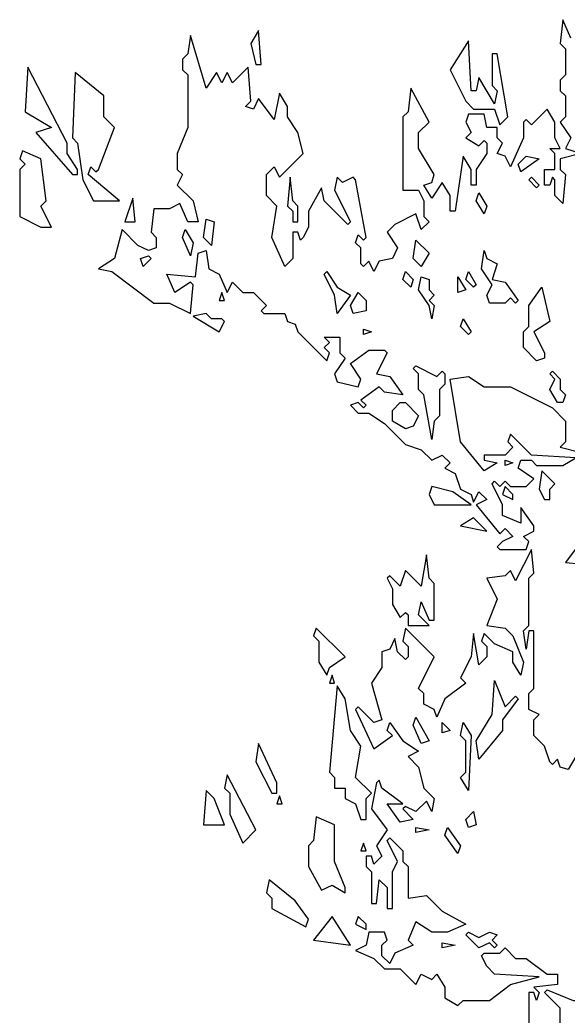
# Model space of a CAD drawing. Header units: millimetres. Extents: x -1861 to 1860, y -2 to 9002.
# Drawn here: x -1390 to -929, y 6316 to 7153 of the extents above; entities that cross this region are included whole.
import ezdxf

# ---------------------------------------------------------------- set-up
doc = ezdxf.new("R2010")
doc.units = ezdxf.units.MM
doc.layers.add('ALMOND-DRAW-PROFILE', color=7, linetype='Continuous', lineweight=25)

msp = doc.modelspace()

# ---------------------------------------------------------------- linework, layer by layer
at = {"layer": 'ALMOND-DRAW-PROFILE'}
for points in [[(-927.17, 7137.48), (-933.78, 7152.89), (-935.98, 7133.07), (-931.58, 7128.67), (-931.58, 7106.65), (-935.98, 7102.25), (-935.98, 7093.44), (-931.58, 7089.04), (-931.58, 7071.43), (-935.98, 7067.03), (-927.17, 7053.82), (-931.58, 7045.01), (-918.37, 7040.61), (-935.98, 7036.2), (-935.98, 7027.4), (-931.58, 7022.99), (-933.78, 6998.78), (-940.38, 7005.38), (-940.38, 7018.59), (-942.58, 7020.79), (-944.78, 7014.19), (-949.19, 7014.19), (-949.19, 7027.4), (-940.38, 7027.4), (-940.38, 7040.61), (-944.78, 7045.01), (-935.98, 7045.01), (-940.38, 7053.82), (-940.38, 7067.03), (-946.99, 7078.03), (-960.2, 7064.82), (-964.6, 7069.23), (-966.8, 7067.03), (-966.8, 7053.82), (-977.81, 7029.6), (-982.21, 7038.41), (-988.82, 7040.61), (-984.41, 7049.41), (-988.82, 7053.82), (-988.82, 7062.62), (-997.62, 7062.62), (-999.82, 7073.63), (-1013.03, 7073.63), (-1015.23, 7067.03), (-1010.83, 7058.22), (-1015.23, 7053.82), (-1004.23, 7047.21), (-999.82, 7051.61), (-997.62, 7049.41), (-997.62, 7040.61), (-1006.43, 7027.4), (-1006.43, 7014.19), (-1010.83, 7014.19), (-1010.83, 7027.4), (-1017.44, 7038.41), (-1024.04, 6992.17), (-1028.44, 6992.17), (-1028.44, 7005.38), (-1035.05, 7016.39), (-1043.85, 7003.18), (-1050.46, 7014.19), (-1043.85, 7016.39), (-1041.65, 7022.99), (-1054.86, 7045.01), (-1054.86, 7058.22), (-1046.06, 7067.03), (-1061.47, 7095.65), (-1063.67, 7075.83), (-1068.07, 7071.43), (-1068.07, 7009.78), (-1054.86, 7009.78), (-1050.46, 7000.98), (-1050.46, 6987.77), (-1046.06, 6983.37), (-1052.66, 6976.76), (-1057.06, 6989.97), (-1074.68, 6981.16), (-1081.28, 6974.56), (-1072.48, 6961.35), (-1076.88, 6952.54), (-1087.89, 6950.34), (-1092.29, 6941.54), (-1096.69, 6950.34), (-1101.1, 6945.94), (-1103.3, 6948.14), (-1103.3, 6961.35), (-1107.7, 6965.75), (-1105.5, 6972.36), (-1101.1, 6967.95), (-1098.89, 6970.16), (-1107.7, 7018.59), (-1109.9, 7020.79), (-1118.71, 7016.39), (-1123.11, 7020.79), (-1125.31, 7009.78), (-1112.1, 6983.37), (-1114.31, 6981.16), (-1134.12, 7000.98), (-1136.32, 7011.99), (-1147.33, 6992.17), (-1147.33, 6978.96), (-1151.73, 6970.16), (-1153.93, 6967.95), (-1156.13, 6974.56), (-1160.54, 6974.56), (-1160.54, 6952.54), (-1167.14, 6945.94), (-1178.15, 6970.16), (-1173.75, 6996.58), (-1182.55, 7005.38), (-1182.55, 7022.99), (-1175.95, 7029.6), (-1171.55, 7020.79), (-1151.73, 7040.61), (-1156.13, 7058.22), (-1164.94, 7071.43), (-1164.94, 7080.23), (-1171.55, 7091.24), (-1175.95, 7069.23), (-1189.16, 7086.84), (-1193.56, 7078.03), (-1200.17, 7080.23), (-1195.76, 7084.64), (-1197.96, 7113.26), (-1211.17, 7100.05), (-1215.58, 7108.86), (-1219.98, 7100.05), (-1224.38, 7108.86), (-1233.19, 7095.65), (-1246.4, 7139.68), (-1248.6, 7124.27), (-1253, 7119.86), (-1253, 7111.06), (-1248.6, 7106.65), (-1248.6, 7062.62), (-1257.41, 7040.61), (-1257.41, 7027.4), (-1253, 7022.99), (-1257.41, 7014.19), (-1244.2, 7000.98), (-1239.79, 6983.37), (-1248.6, 6983.37), (-1255.21, 6998.78), (-1264.01, 6994.37), (-1277.22, 6994.37), (-1279.42, 6974.56), (-1275.02, 6970.16), (-1275.02, 6961.35), (-1281.62, 6959.15), (-1290.43, 6963.55), (-1303.64, 6976.76), (-1310.24, 6952.54), (-1323.45, 6943.74), (-1312.45, 6941.54), (-1277.22, 6915.12), (-1264.01, 6915.12), (-1246.4, 6906.31), (-1244.2, 6930.53), (-1246.4, 6932.73), (-1259.61, 6923.92), (-1266.21, 6939.33), (-1242, 6937.13), (-1239.79, 6956.95), (-1233.19, 6959.15), (-1230.99, 6943.74), (-1222.18, 6939.33), (-1215.58, 6923.92), (-1211.17, 6932.73), (-1202.37, 6923.92), (-1193.56, 6923.92), (-1182.55, 6912.92), (-1186.96, 6908.51), (-1184.76, 6906.31), (-1167.14, 6906.31), (-1164.94, 6899.71), (-1158.34, 6897.5), (-1156.13, 6890.9), (-1131.92, 6866.68), (-1129.72, 6873.29), (-1134.12, 6877.69), (-1129.72, 6882.09), (-1134.12, 6886.5), (-1120.91, 6886.5), (-1120.91, 6873.29), (-1116.51, 6868.88), (-1125.31, 6855.68), (-1123.11, 6849.07), (-1105.5, 6844.67), (-1103.3, 6851.27), (-1112.1, 6864.48), (-1096.69, 6875.49), (-1083.48, 6875.49), (-1081.28, 6873.29), (-1090.09, 6855.68), (-1079.08, 6853.47), (-1068.07, 6838.06), (-1083.48, 6840.26), (-1087.89, 6844.67), (-1103.3, 6833.66), (-1098.89, 6829.26), (-1101.1, 6827.05), (-1105.5, 6831.46), (-1112.1, 6829.26), (-1105.5, 6822.65), (-1096.69, 6822.65), (-1083.48, 6813.85), (-1065.87, 6796.23), (-1052.66, 6791.83), (-1043.85, 6783.02), (-1035.05, 6787.43), (-1028.44, 6780.82), (-1032.85, 6776.42), (-1024.04, 6772.02), (-1019.64, 6758.81), (-1010.83, 6754.4), (-1008.63, 6747.8), (-1004.23, 6756.6), (-997.62, 6750), (-1006.43, 6745.6), (-986.61, 6721.38), (-982.21, 6725.78), (-975.61, 6719.18), (-984.41, 6714.77), (-988.82, 6710.37), (-986.61, 6708.17), (-964.6, 6708.17), (-962.4, 6714.77), (-966.8, 6719.18), (-957.99, 6723.58), (-957.99, 6727.98), (-969, 6743.4), (-969, 6730.19), (-984.41, 6736.79), (-984.41, 6745.6), (-993.22, 6763.21), (-991.02, 6765.41), (-986.61, 6761.01), (-982.21, 6765.41), (-977.81, 6761.01), (-964.6, 6761.01), (-957.99, 6767.61), (-971.2, 6776.42), (-969, 6783.02), (-960.2, 6783.02), (-955.79, 6778.62), (-933.78, 6778.62), (-922.77, 6785.23), (-960.2, 6787.43), (-977.81, 6805.04), (-980.01, 6798.43), (-975.61, 6794.03), (-982.21, 6787.43), (-999.82, 6787.43), (-999.82, 6783.02), (-988.82, 6780.82), (-999.82, 6774.22), (-1019.64, 6798.43), (-1028.44, 6851.27), (-1013.03, 6853.47), (-999.82, 6844.67), (-977.81, 6844.67), (-942.58, 6827.05), (-931.58, 6816.05), (-931.58, 6798.43), (-935.98, 6794.03), (-918.37, 6789.63)], [(-918.37, 6714.77), (-931.58, 6697.16), (-907.36, 6694.96)], [(-922.77, 6534.25), (-929.37, 6523.24), (-935.98, 6525.44), (-938.18, 6532.05), (-942.58, 6527.64), (-944.78, 6529.84), (-949.19, 6543.05), (-957.99, 6551.86), (-957.99, 6565.07), (-953.59, 6569.47), (-962.4, 6573.87), (-962.4, 6587.08), (-957.99, 6591.49), (-957.99, 6639.92), (-962.4, 6639.92), (-964.6, 6624.51), (-966.8, 6639.92), (-962.4, 6644.32), (-962.4, 6683.95), (-957.99, 6688.36), (-960.2, 6708.17), (-973.4, 6681.75), (-977.81, 6690.56), (-982.21, 6686.15), (-997.62, 6683.95), (-988.82, 6666.34), (-997.62, 6644.32), (-982.21, 6642.12), (-975.61, 6635.52), (-966.8, 6613.5), (-969, 6602.5), (-975.61, 6613.5), (-975.61, 6622.31), (-991.02, 6628.91), (-999.82, 6637.72), (-1002.03, 6631.12), (-997.62, 6626.71), (-997.62, 6617.91), (-1004.23, 6611.3), (-1008.63, 6637.72), (-1010.83, 6617.91), (-1019.64, 6600.29), (-1015.23, 6595.89), (-1032.85, 6582.68), (-1039.45, 6567.27), (-1041.65, 6573.87), (-1050.46, 6578.28), (-1050.46, 6587.08), (-1054.86, 6591.49), (-1041.65, 6617.91), (-1065.87, 6642.12), (-1068.07, 6631.12), (-1063.67, 6626.71), (-1063.67, 6617.91), (-1065.87, 6615.7), (-1072.48, 6622.31), (-1074.68, 6633.32), (-1079.08, 6624.51), (-1085.68, 6622.31), (-1085.68, 6609.1), (-1094.49, 6595.89), (-1085.68, 6565.07), (-1092.29, 6562.87), (-1105.5, 6576.08), (-1107.7, 6573.87), (-1092.29, 6540.85), (-1076.88, 6551.86), (-1081.28, 6556.26), (-1079.08, 6562.87), (-1068.07, 6547.46), (-1054.86, 6538.65), (-1063.67, 6534.25), (-1054.86, 6525.44), (-1050.46, 6507.83), (-1041.65, 6499.02), (-1043.85, 6488.01), (-1048.26, 6496.82), (-1057.06, 6488.01), (-1065.87, 6492.42), (-1068.07, 6490.22), (-1059.27, 6481.41), (-1070.27, 6479.21), (-1081.28, 6494.62), (-1068.07, 6494.62), (-1085.68, 6507.83), (-1087.89, 6514.43), (-1090.09, 6512.23), (-1094.49, 6490.22), (-1081.28, 6472.6), (-1090.09, 6459.39), (-1085.68, 6450.59), (-1092.29, 6443.98), (-1094.49, 6450.59), (-1098.89, 6450.59), (-1098.89, 6441.78), (-1094.49, 6437.38), (-1094.49, 6410.96), (-1090.09, 6410.96), (-1087.89, 6430.77), (-1081.28, 6424.17), (-1081.28, 6406.56), (-1076.88, 6406.56), (-1076.88, 6437.38), (-1072.48, 6446.18), (-1081.28, 6463.8), (-1079.08, 6466), (-1068.07, 6454.99), (-1068.07, 6446.18), (-1063.67, 6441.78), (-1063.67, 6415.36), (-1048.26, 6417.56), (-1035.05, 6404.35), (-1015.23, 6393.35), (-1030.65, 6386.74), (-1043.85, 6386.74), (-1057.06, 6395.55), (-1063.67, 6380.14), (-1059.27, 6375.73), (-1074.68, 6369.13), (-1079.08, 6360.32), (-1085.68, 6366.93), (-1085.68, 6375.73), (-1081.28, 6380.14), (-1083.48, 6386.74), (-1096.69, 6386.74), (-1098.89, 6375.73), (-1107.7, 6371.33), (-1092.29, 6364.73), (-1083.48, 6355.92), (-1070.27, 6355.92), (-1057.06, 6342.71), (-1052.66, 6351.52), (-1043.85, 6347.11), (-1039.45, 6351.52), (-1032.85, 6340.51), (-1032.85, 6331.7), (-1021.84, 6325.1), (-1017.44, 6329.5), (-995.42, 6329.5), (-977.81, 6342.71), (-953.59, 6349.32), (-991.02, 6351.52), (-997.62, 6358.12), (-1002.03, 6366.93), (-999.82, 6369.13), (-986.61, 6369.13), (-982.21, 6373.53), (-973.4, 6364.73), (-964.6, 6364.73), (-946.99, 6351.52), (-938.18, 6351.52), (-938.18, 6342.71), (-957.99, 6340.51), (-953.59, 6336.11), (-955.79, 6329.5), (-957.99, 6336.11), (-962.4, 6336.11), (-962.4, 6292.07)], [(-935.98, 6305.28), (-935.98, 6322.9), (-949.19, 6336.11), (-946.99, 6338.31), (-924.97, 6329.5), (-916.16, 6329.5), (-911.76, 6333.9), (-898.55, 6316.29), (-889.75, 6316.29), (-880.94, 6307.49)]]:
    msp.add_lwpolyline(points, dxfattribs=at)
for points in [[(-1191.36, 7115.46), (-1186.96, 7115.46), (-1189.16, 7144.08), (-1195.76, 7133.07)], [(-986.61, 7064.82), (-980.01, 7071.43), (-988.82, 7124.27), (-993.22, 7124.27), (-993.22, 7097.85), (-988.82, 7093.44), (-991.02, 7082.44), (-1004.23, 7104.45), (-1006.43, 7093.44), (-1010.83, 7093.44), (-1013.03, 7135.27), (-1028.44, 7111.06), (-1015.23, 7084.64), (-1008.63, 7078.03), (-991.02, 7078.03)], [(-1345.47, 7022.99), (-1341.07, 7022.99), (-1341.07, 7027.4), (-1349.87, 7040.61), (-1349.87, 7049.41), (-1382.9, 7113.26), (-1385.1, 7075.83), (-1363.08, 7062.62), (-1376.29, 7058.22)], [(-1327.86, 7000.98), (-1305.84, 7000.98), (-1332.26, 7022.99), (-1330.06, 7029.6), (-1325.66, 7025.2), (-1323.45, 7027.4), (-1310.24, 7062.62), (-1319.05, 7071.43), (-1319.05, 7089.04), (-1343.27, 7108.86), (-1345.47, 7053.82), (-1341.07, 7049.41), (-1336.66, 7018.59)], [(-1371.89, 6978.96), (-1363.08, 6978.96), (-1371.89, 6996.58), (-1367.49, 7000.98), (-1371.89, 7036.2), (-1387.3, 7042.81), (-1389.5, 7036.2), (-1385.1, 7031.8), (-1389.5, 7027.4), (-1389.5, 6987.77)], [(-969, 7025.2), (-971.2, 7031.8), (-964.6, 7038.41), (-953.59, 7036.2)], [(-1160.54, 6983.37), (-1156.13, 6983.37), (-1156.13, 6996.58), (-1160.54, 7000.98), (-1162.74, 7020.79), (-1164.94, 6996.58), (-1160.54, 6992.17)], [(-955.79, 7011.99), (-962.4, 7018.59), (-960.2, 7020.79), (-953.59, 7014.19)], [(-1301.44, 6983.37), (-1292.63, 6983.37), (-1294.83, 7003.18)], [(-999.82, 6989.97), (-1006.43, 7000.98), (-1004.23, 7007.58), (-997.62, 6996.58)], [(-1228.79, 6963.55), (-1235.39, 6970.16), (-1233.19, 6985.57), (-1226.58, 6983.37)], [(-1246.4, 6954.75), (-1253, 6970.16), (-1250.8, 6976.76), (-1244.2, 6965.75)], [(-1052.66, 6945.94), (-1059.27, 6952.54), (-1057.06, 6967.95), (-1046.06, 6956.95)], [(-1286.03, 6945.94), (-1288.23, 6952.54), (-1281.62, 6954.75), (-1279.42, 6952.54)], [(-995.42, 6915.12), (-997.62, 6921.72), (-993.22, 6930.53), (-1002.03, 6943.74), (-999.82, 6959.15), (-997.62, 6952.54), (-988.82, 6948.14), (-993.22, 6934.93), (-982.21, 6932.73), (-971.2, 6917.32), (-973.4, 6915.12), (-977.81, 6919.52), (-982.21, 6915.12)], [(-1123.11, 6906.31), (-1125.31, 6921.72), (-1134.12, 6939.33), (-1131.92, 6941.54), (-1123.11, 6928.33), (-1112.1, 6921.72)], [(-1061.47, 6928.33), (-1068.07, 6934.93), (-1065.87, 6941.54), (-1059.27, 6934.93)], [(-1043.85, 6901.91), (-1046.06, 6912.92), (-1054.86, 6926.13), (-1052.66, 6937.13), (-1046.06, 6934.93), (-1046.06, 6926.13), (-1041.65, 6921.72), (-1046.06, 6917.32), (-1041.65, 6912.92)], [(-1021.84, 6923.92), (-1021.84, 6937.13), (-1015.23, 6926.13)], [(-1008.63, 6928.33), (-1015.23, 6934.93), (-1013.03, 6941.54), (-1006.43, 6930.53)], [(-955.79, 6866.68), (-966.8, 6877.69), (-966.8, 6890.9), (-962.4, 6895.3), (-962.4, 6912.92), (-951.39, 6928.33), (-944.78, 6899.71), (-957.99, 6890.9), (-949.19, 6873.29), (-949.19, 6868.88)], [(-1222.18, 6917.32), (-1217.78, 6917.32), (-1219.98, 6923.92)], [(-1109.9, 6906.31), (-1112.1, 6912.92), (-1105.5, 6923.92), (-1098.89, 6917.32), (-1098.89, 6908.51)], [(-1222.18, 6890.9), (-1217.78, 6899.71), (-1219.98, 6901.91), (-1228.79, 6901.91), (-1233.19, 6906.31), (-1244.2, 6904.11)], [(-1013.03, 6888.7), (-1019.64, 6895.3), (-1017.44, 6901.91), (-1010.83, 6890.9)], [(-1101.1, 6888.7), (-1101.1, 6893.1), (-1094.49, 6890.9)], [(-1043.85, 6800.64), (-1050.46, 6838.06), (-1054.86, 6842.47), (-1054.86, 6855.68), (-1059.27, 6860.08), (-1057.06, 6862.28), (-1039.45, 6853.47), (-1035.05, 6857.88), (-1032.85, 6855.68), (-1032.85, 6846.87), (-1037.25, 6842.47), (-1037.25, 6820.45), (-1041.65, 6816.05)], [(-938.18, 6831.46), (-944.78, 6842.47), (-940.38, 6851.27), (-944.78, 6855.68), (-942.58, 6857.88), (-935.98, 6851.27), (-935.98, 6842.47), (-931.58, 6838.06), (-933.78, 6831.46)], [(-1065.87, 6809.44), (-1076.88, 6816.05), (-1076.88, 6824.85), (-1070.27, 6831.46), (-1065.87, 6831.46), (-1054.86, 6820.45), (-1059.27, 6811.64)], [(-982.21, 6778.62), (-982.21, 6783.02), (-975.61, 6780.82)], [(-949.19, 6750), (-944.78, 6750), (-944.78, 6758.81), (-940.38, 6763.21), (-951.39, 6774.22), (-953.59, 6758.81)], [(-1041.65, 6745.6), (-1010.83, 6745.6), (-1026.24, 6756.6), (-1043.85, 6761.01), (-1046.06, 6754.4)], [(-975.61, 6750), (-975.61, 6754.4), (-982.21, 6761.01), (-984.41, 6754.4)], [(-997.62, 6723.58), (-1008.63, 6734.59), (-1019.64, 6727.98)], [(-1063.67, 6644.32), (-1046.06, 6644.32), (-1054.86, 6653.13), (-1052.66, 6664.14), (-1046.06, 6648.73), (-1041.65, 6648.73), (-1041.65, 6679.55), (-1046.06, 6683.95), (-1048.26, 6703.77), (-1052.66, 6677.35), (-1065.87, 6690.56), (-1070.27, 6677.35), (-1079.08, 6686.15), (-1081.28, 6683.95), (-1076.88, 6675.15), (-1076.88, 6661.94), (-1070.27, 6650.93), (-1065.87, 6655.33), (-1063.67, 6653.13)], [(-1131.92, 6602.5), (-1129.72, 6609.1), (-1116.51, 6617.91), (-1140.72, 6642.12), (-1142.93, 6635.52), (-1138.52, 6631.12), (-1138.52, 6613.5)], [(-1129.72, 6595.89), (-1125.31, 6595.89), (-1127.51, 6602.5)], [(-1103.3, 6481.41), (-1098.89, 6481.41), (-1098.89, 6499.02), (-1094.49, 6503.42), (-1107.7, 6516.63), (-1103.3, 6543.05), (-1112.1, 6556.26), (-1116.51, 6582.68), (-1123.11, 6593.69), (-1129.72, 6521.04), (-1125.31, 6516.63), (-1125.31, 6507.83), (-1116.51, 6507.83), (-1116.51, 6499.02), (-1107.7, 6494.62)], [(-1004.23, 6532.05), (-1006.43, 6547.46), (-993.22, 6569.47), (-991.02, 6598.09), (-982.21, 6576.08), (-973.4, 6584.88), (-971.2, 6582.68), (-984.41, 6565.07), (-984.41, 6556.26)], [(-1052.66, 6545.25), (-1059.27, 6560.67), (-1057.06, 6567.27), (-1046.06, 6547.46)], [(-1035.05, 6554.06), (-1035.05, 6562.87), (-1028.44, 6556.26)], [(-1013.03, 6505.63), (-1019.64, 6516.63), (-1015.23, 6521.04), (-1015.23, 6547.46), (-1019.64, 6551.86), (-1017.44, 6562.87), (-1010.83, 6551.86)], [(-1178.15, 6503.42), (-1173.75, 6503.42), (-1173.75, 6512.23), (-1189.16, 6545.25), (-1191.36, 6529.84)], [(-1202.37, 6461.59), (-1191.36, 6472.6), (-1215.58, 6518.84), (-1217.78, 6507.83), (-1213.38, 6503.42), (-1213.38, 6485.81)], [(-1235.39, 6477.01), (-1217.78, 6477.01), (-1226.58, 6499.02), (-1233.19, 6505.63)], [(-1173.75, 6494.62), (-1169.34, 6494.62), (-1171.55, 6501.22)], [(-1013.03, 6474.8), (-1015.23, 6481.41), (-1008.63, 6488.01), (-1006.43, 6477.01)], [(-1116.51, 6419.77), (-1116.51, 6424.17), (-1125.31, 6446.18), (-1125.31, 6477.01), (-1140.72, 6483.61), (-1142.93, 6463.8), (-1147.33, 6459.39), (-1147.33, 6441.78), (-1136.32, 6421.97), (-1127.51, 6426.37)], [(-1057.06, 6470.4), (-1057.06, 6474.8), (-1046.06, 6472.6)], [(-1021.84, 6452.79), (-1032.85, 6468.2), (-1030.65, 6474.8), (-1019.64, 6459.39)], [(-1103.3, 6454.99), (-1098.89, 6454.99), (-1101.1, 6461.59)], [(-1149.53, 6391.14), (-1147.33, 6397.75), (-1158.34, 6413.16), (-1180.35, 6430.77), (-1182.55, 6419.77), (-1178.15, 6415.36), (-1178.15, 6406.56)], [(-1112.1, 6375.73), (-1127.51, 6399.95), (-1142.93, 6380.14)], [(-1098.89, 6388.94), (-1098.89, 6393.35), (-1105.5, 6399.95), (-1107.7, 6393.35)], [(-1004.23, 6373.53), (-1015.23, 6384.54), (-1013.03, 6386.74), (-1004.23, 6382.34), (-995.42, 6386.74), (-988.82, 6384.54), (-993.22, 6380.14), (-988.82, 6375.73), (-991.02, 6373.53), (-995.42, 6377.94)], [(-1035.05, 6373.53), (-1035.05, 6377.94), (-1024.04, 6375.73)]]:
    msp.add_lwpolyline(points, close=True, dxfattribs=at)

doc.saveas('drawing.dxf')
